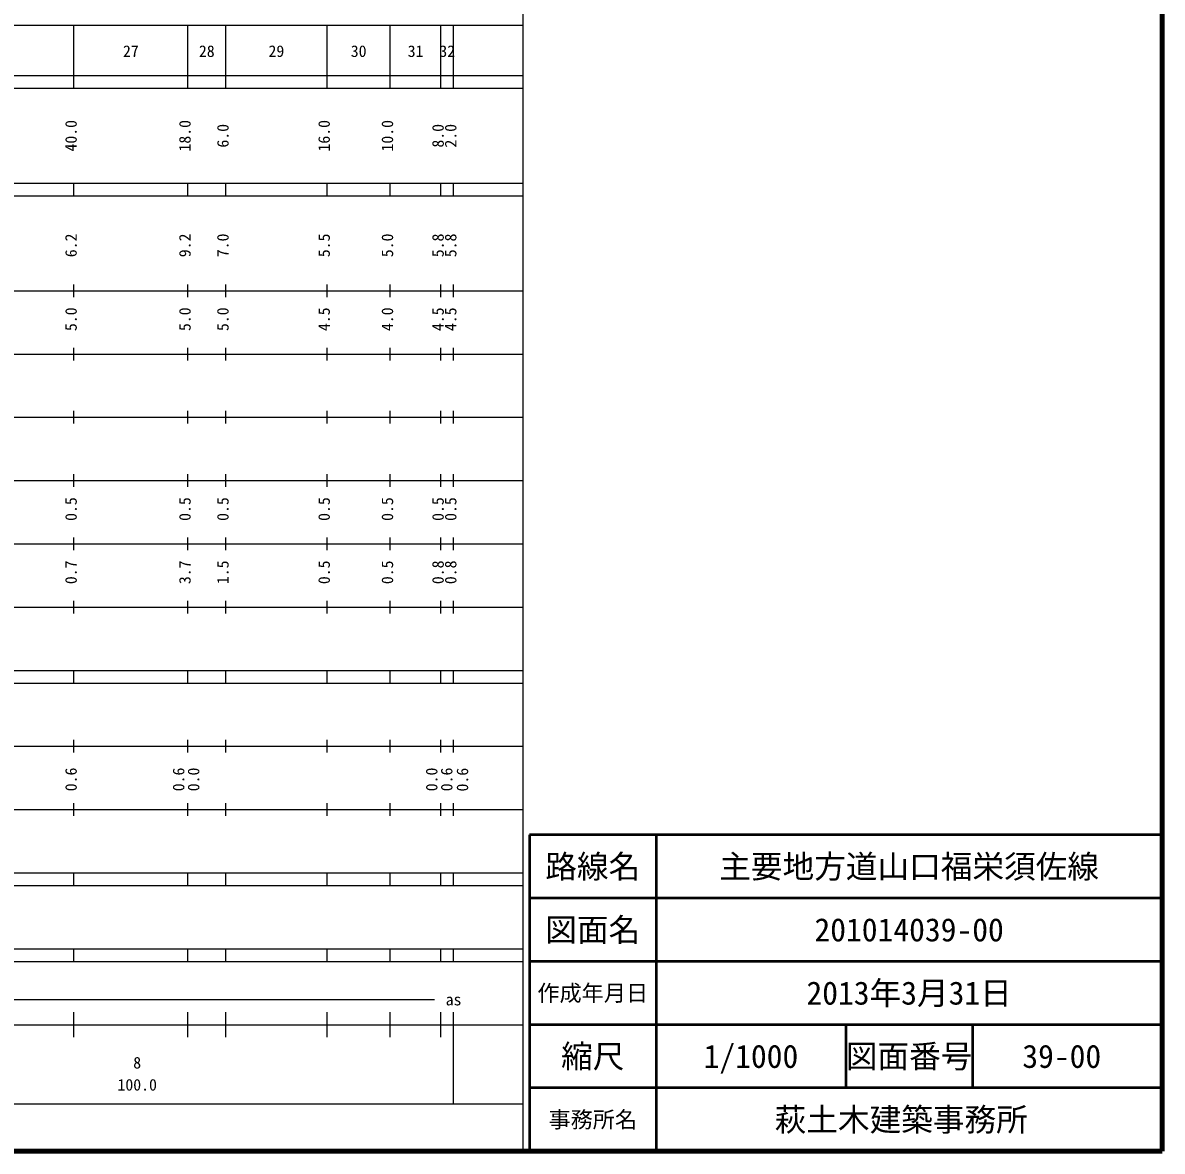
# Model space of a CAD drawing. Units: millimetres on the paper, enlarged 1000 times. Extents: x 40000 to 680000, y 20000 to 380000.
# Drawn here: x 499920 to 680000, y 20000 to 198357 of the extents above; entities that cross this region are included whole.
import ezdxf
from ezdxf.enums import TextEntityAlignment as Align

# ---------------------------------------------------------------- set-up
doc = ezdxf.new("R2010")
doc.units = ezdxf.units.MM
doc.header["$LTSCALE"] = 1000
for name, color, linetype, lineweight in [('M-TTL', 2, 'Continuous', 140), ('M-TTL-BAND', 7, 'Continuous', 25), ('M-TTL-FRAM', 2, 'Continuous', 50), ('M-TTL-LINE', 7, 'Continuous', 50)]:
    doc.layers.add(name, color=color, linetype=linetype, lineweight=lineweight)
doc.layers.add('M-TTL-TXT', color=7, linetype='Continuous')
doc.styles.add('ＭＳ ゴシック', font='')
doc.styles.get('ＭＳ ゴシック').set_extended_font_data('MS Gothic')

msp = doc.modelspace()

# ---------------------------------------------------------------- linework, layer by layer
at = {"layer": 'M-TTL'}
for p, q in [((680000, 20000), (680000, 380000)), ((40000, 20000), (680000, 20000))]:
    msp.add_line(p, q, dxfattribs=at)
at = {"layer": 'M-TTL-BAND'}
for p, q in [((579000, 20000), (579000, 370000)), ((68000, 198000), (579000, 198000)), ((508000, 188000), (508000, 198000)), ((526000, 188000), (526000, 198000)), ((532000, 188000), (532000, 198000)), ((548000, 188000), (548000, 198000)), ((558000, 188000), (558000, 198000)), ((566000, 188000), (566000, 198000)), ((568000, 188000), (568000, 198000)), ((40000, 190000), (579000, 190000)), ((40000, 188000), (579000, 188000)), ((40000, 173000), (579000, 173000)), ((508000, 171000), (508000, 173000)), ((526000, 171000), (526000, 173000)), ((532000, 171000), (532000, 173000)), ((548000, 171000), (548000, 173000)), ((558000, 171000), (558000, 173000)), ((566000, 171000), (566000, 173000)), ((568000, 171000), (568000, 173000)), ((40000, 171000), (579000, 171000)), ((508000, 155000), (508000, 157000)), ((526000, 155000), (526000, 157000)), ((532000, 155000), (532000, 157000)), ((548000, 155000), (548000, 157000)), ((558000, 155000), (558000, 157000)), ((566000, 155000), (566000, 157000)), ((568000, 155000), (568000, 157000)), ((40000, 156000), (579000, 156000)), ((46000, 146000), (579000, 146000)), ((508000, 145000), (508000, 147000)), ((526000, 145000), (526000, 147000)), ((532000, 145000), (532000, 147000)), ((548000, 145000), (548000, 147000)), ((558000, 145000), (558000, 147000)), ((566000, 145000), (566000, 147000)), ((568000, 145000), (568000, 147000)), ((508000, 135000), (508000, 137000)), ((526000, 135000), (526000, 137000)), ((532000, 135000), (532000, 137000)), ((548000, 135000), (548000, 137000)), ((558000, 135000), (558000, 137000)), ((566000, 135000), (566000, 137000)), ((568000, 135000), (568000, 137000)), ((52000, 136000), (579000, 136000)), ((508000, 125000), (508000, 127000)), ((526000, 125000), (526000, 127000)), ((532000, 125000), (532000, 127000)), ((548000, 125000), (548000, 127000)), ((558000, 125000), (558000, 127000)), ((566000, 125000), (566000, 127000)), ((568000, 125000), (568000, 127000)), ((46000, 126000), (579000, 126000)), ((52000, 116000), (579000, 116000)), ((508000, 115000), (508000, 117000)), ((526000, 115000), (526000, 117000)), ((532000, 115000), (532000, 117000)), ((548000, 115000), (548000, 117000)), ((558000, 115000), (558000, 117000)), ((566000, 115000), (566000, 117000)), ((568000, 115000), (568000, 117000)), ((508000, 105000), (508000, 107000)), ((526000, 105000), (526000, 107000)), ((532000, 105000), (532000, 107000)), ((548000, 105000), (548000, 107000)), ((558000, 105000), (558000, 107000)), ((566000, 105000), (566000, 107000)), ((568000, 105000), (568000, 107000)), ((46000, 106000), (579000, 106000)), ((40000, 96000), (579000, 96000)), ((508000, 94000), (508000, 96000)), ((526000, 94000), (526000, 96000)), ((532000, 94000), (532000, 96000)), ((548000, 94000), (548000, 96000)), ((558000, 94000), (558000, 96000)), ((566000, 94000), (566000, 96000)), ((568000, 94000), (568000, 96000)), ((40000, 94000), (579000, 94000)), ((508000, 83000), (508000, 85000)), ((526000, 83000), (526000, 85000)), ((532000, 83000), (532000, 85000)), ((548000, 83000), (548000, 85000)), ((558000, 83000), (558000, 85000)), ((566000, 83000), (566000, 85000)), ((568000, 83000), (568000, 85000)), ((49000, 84000), (579000, 84000)), ((40000, 74000), (579000, 74000)), ((508000, 73000), (508000, 75000)), ((526000, 73000), (526000, 75000)), ((532000, 73000), (532000, 75000)), ((548000, 73000), (548000, 75000)), ((558000, 73000), (558000, 75000)), ((566000, 73000), (566000, 75000)), ((568000, 73000), (568000, 75000)), ((40000, 64000), (579000, 64000)), ((508000, 62000), (508000, 64000)), ((526000, 62000), (526000, 64000)), ((532000, 62000), (532000, 64000)), ((548000, 62000), (548000, 64000)), ((558000, 62000), (558000, 64000)), ((566000, 62000), (566000, 64000)), ((568000, 62000), (568000, 64000)), ((40000, 62000), (579000, 62000)), ((40000, 52000), (579000, 52000)), ((508000, 50000), (508000, 52000)), ((526000, 50000), (526000, 52000)), ((532000, 50000), (532000, 52000)), ((548000, 50000), (548000, 52000)), ((558000, 50000), (558000, 52000)), ((566000, 50000), (566000, 52000)), ((568000, 50000), (568000, 52000)), ((40000, 50000), (579000, 50000)), ((256000, 44000), (565000, 44000)), ((508000, 38000), (508000, 42000)), ((526000, 38000), (526000, 42000)), ((532000, 38000), (532000, 42000)), ((548000, 38000), (548000, 42000)), ((558000, 38000), (558000, 42000)), ((566000, 38000), (566000, 42000)), ((568000, 27500), (568000, 42000)), ((40000, 40000), (579000, 40000)), ((68000, 27500), (579000, 27500))]:
    msp.add_line(p, q, dxfattribs=at)
at = {"layer": 'M-TTL-FRAM'}
for p, q in [((680000, 70000), (580000, 70000)), ((580000, 70000), (580000, 20000))]:
    msp.add_line(p, q, dxfattribs=at)
at = {"layer": 'M-TTL-LINE'}
for p, q in [((600000, 70000), (600000, 20000)), ((680000, 60000), (580000, 60000)), ((680000, 50000), (580000, 50000)), ((680000, 40000), (580000, 40000)), ((630000, 40000), (630000, 30000)), ((650000, 40000), (650000, 30000)), ((680000, 30000), (580000, 30000))]:
    msp.add_line(p, q, dxfattribs=at)

# ---------------------------------------------------------------- texts
at = {"layer": 'M-TTL-BAND', "style": 'ＭＳ ゴシック'}
for s, p in [('27', (517000, 192405)), ('28', (529000, 192405)), ('29', (540000, 192405)), ('30', (553000, 192405)), ('31', (562000, 192405)), ('32', (567000, 192405)), ('as', (568000, 42500)), ('8', (518000, 32523)), ('100.0', (518000, 29033))]:
    msp.add_text(s, height=1833, dxfattribs=at).set_placement(p, align=Align.BOTTOM_CENTER)
for s, p in [('40.0', (509000, 180500)), ('18.0', (527000, 180500)), ('6.0', (533000, 180500)), ('16.0', (549000, 180500)), ('10.0', (559000, 180500)), ('8.0', (567000, 180500)), ('2.0', (569000, 180500)), ('6.2', (509000, 163174)), ('9.2', (527000, 163174)), ('7.0', (533000, 163174)), ('5.5', (549000, 163174)), ('5.0', (559000, 163174)), ('5.8', (567000, 163174)), ('5.8', (569000, 163174)), ('5.0', (509000, 151500)), ('5.0', (527000, 151500)), ('5.0', (533000, 151500)), ('4.5', (549000, 151500)), ('4.0', (559000, 151500)), ('4.5', (567000, 151500)), ('4.5', (569000, 151500)), ('0.5', (509000, 121500)), ('0.5', (527000, 121500)), ('0.5', (533000, 121500)), ('0.5', (549000, 121500)), ('0.5', (559000, 121500)), ('0.5', (567000, 121500)), ('0.5', (569000, 121500)), ('0.7', (509000, 111500)), ('3.7', (527000, 111500)), ('1.5', (533000, 111500)), ('0.5', (549000, 111500)), ('0.5', (559000, 111500)), ('0.8', (567000, 111500)), ('0.8', (569000, 111500)), ('0.6', (509000, 78764)), ('0.6', (526000, 78764)), ('0.0', (528370, 78764)), ('0.0', (566000, 78764)), ('0.6', (568370, 78764)), ('0.6', (570860, 78729))]:
    msp.add_text(s, height=1833, rotation=90, dxfattribs=at).set_placement(p, align=Align.BOTTOM_CENTER)
at = {"layer": 'M-TTL-TXT', "style": 'ＭＳ ゴシック'}
for s, height, p in [('路線名', 3666, (590000, 65000)), ('路線名', 3666, (590000, 65000)), ('主要地方道山口福栄須佐線', 3666, (640000, 65000)), ('図面名', 3666, (590000, 55000)), ('図面名', 3666, (590000, 55000)), ('201014039-00', 3666, (640000, 55000)), ('2013年3月31日', 3666, (640000, 45000)), ('作成年月日', 2566, (590000, 45000)), ('作成年月日', 2566, (590000, 45000)), ('縮尺', 3666, (590000, 35000)), ('縮尺', 3666, (590000, 35000)), ('1/1000', 3666, (615000, 35000)), ('図面番号', 3666, (640000, 35000)), ('図面番号', 3666, (640000, 35000)), ('39-00', 3666, (664125, 35000)), ('萩土木建築事務所 ', 3666, (640000, 25000)), ('事務所名', 2566, (590000, 25000)), ('事務所名', 2566, (590000, 25000))]:
    msp.add_text(s, height=height, dxfattribs=at).set_placement(p, align=Align.MIDDLE_CENTER)

doc.saveas('drawing.dxf')
